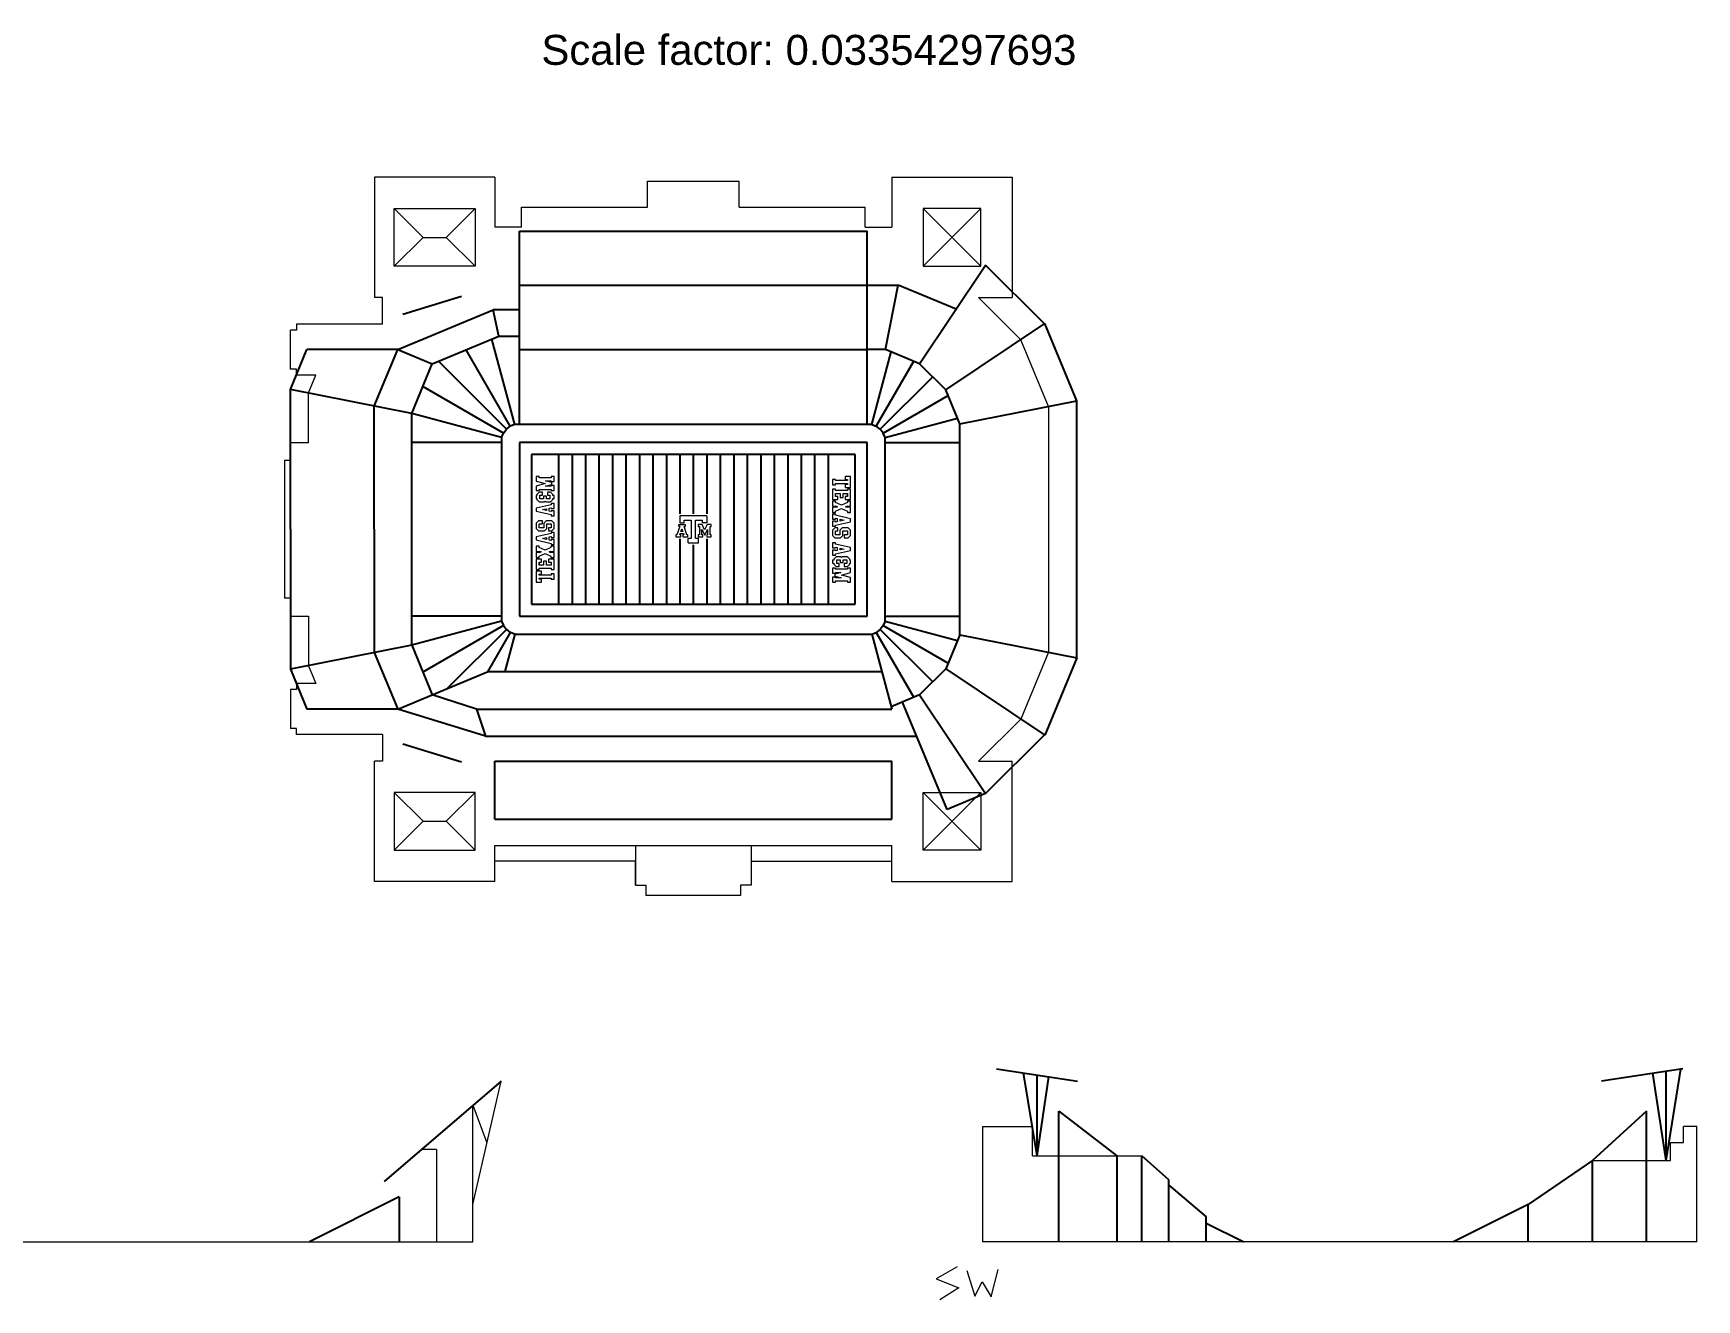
# Model space of a CAD drawing. Header units: inches. Extents: x -1530 to 385, y -443 to 699.
# Drawn here: x -927 to -372, y 276 to 699 of the extents above; entities that cross this region are included whole.
import ezdxf

# ---------------------------------------------------------------- set-up
doc = ezdxf.new("R2010")
doc.units = ezdxf.units.IN
doc.header["$LTSCALE"] = 0.5
doc.header["$MEASUREMENT"] = 0
doc.layers.add('03Cut', color=5, linetype='Continuous', lineweight=0)
doc.layers.add('05Extra1', color=6, linetype='Continuous', lineweight=0)
doc.styles.get("Standard").update_dxf_attribs({"font": 'arial.ttf'})

msp = doc.modelspace()

# ---------------------------------------------------------------- linework, layer by layer
for p, q in [((-764.93, 615.01), (-764.93, 633.01)), ((-764.93, 633.01), (-648.93, 633.01)), ((-648.93, 615.01), (-648.93, 633.01)), ((-631.37, 588.79), (-609.37, 621.72)), ((-589.72, 602.07), (-609.37, 621.72)), ((-784.32, 611.18), (-803.87, 605.17)), ((-764.93, 593.51), (-764.93, 615.01)), ((-764.93, 615.01), (-648.93, 615.01)), ((-648.93, 593.51), (-648.93, 615.01)), ((-648.93, 615.01), (-638.49, 615.01)), ((-642.77, 593.51), (-638.49, 615.01)), ((-619.19, 607.01), (-638.49, 615.01)), ((-805.62, 593.51), (-773.73, 606.72)), ((-771.84, 597.93), (-773.73, 606.72)), ((-764.93, 606.72), (-773.73, 606.72)), ((-622.65, 580.07), (-589.59, 602.16)), ((-578.93, 576.43), (-589.59, 602.16)), ((-794.07, 588.72), (-771.84, 597.93)), ((-766.54, 568.51), (-774.17, 596.97)), ((-771.84, 597.93), (-764.93, 597.93)), ((-841.43, 580.21), (-835.92, 593.51)), ((-805.62, 593.51), (-835.92, 593.51)), ((-813.43, 574.64), (-805.62, 593.51)), ((-805.62, 593.51), (-794.07, 588.72)), ((-800.93, 572.15), (-794.07, 588.72)), ((-769.32, 566.9), (-792, 589.58)), ((-768.04, 567.89), (-782.77, 593.4)), ((-764.93, 568.51), (-764.93, 593.51)), ((-764.93, 593.51), (-648.93, 593.51)), ((-648.93, 568.51), (-648.93, 593.51)), ((-642.77, 593.51), (-648.93, 593.51)), ((-647.32, 568.51), (-640.84, 592.71)), ((-645.83, 567.89), (-633.3, 589.58)), ((-631.37, 588.79), (-642.77, 593.51)), ((-622.65, 580.07), (-631.37, 588.79)), ((-644.54, 566.9), (-627.01, 584.43)), ((-800.93, 572.15), (-841.43, 580.21)), ((-841.43, 533.51), (-841.43, 580.21)), ((-770.31, 565.61), (-797.21, 581.14)), ((-643.55, 565.61), (-621.85, 578.14)), ((-617.93, 568.67), (-622.65, 580.07)), ((-813.43, 533.51), (-813.43, 574.64)), ((-770.93, 564.11), (-800.93, 572.15)), ((-800.93, 562.51), (-800.93, 572.15)), ((-617.93, 568.67), (-578.93, 576.43)), ((-578.93, 490.58), (-578.93, 576.43)), ((-770.31, 565.61), (-769.32, 566.9)), ((-769.32, 566.9), (-768.04, 567.89)), ((-766.54, 568.51), (-768.04, 567.89)), ((-647.32, 568.51), (-766.54, 568.51)), ((-647.32, 568.51), (-645.83, 567.89)), ((-644.54, 566.9), (-645.83, 567.89)), ((-643.55, 565.61), (-644.54, 566.9)), ((-642.93, 564.11), (-618.73, 570.6)), ((-617.93, 562.51), (-617.93, 568.67)), ((-770.93, 562.51), (-800.93, 562.51)), ((-800.93, 494.86), (-800.93, 562.51)), ((-770.93, 564.11), (-770.31, 565.61)), ((-770.93, 564.11), (-770.93, 502.9)), ((-648.93, 562.51), (-764.93, 562.51)), ((-764.93, 562.51), (-764.93, 504.51)), ((-648.93, 504.51), (-648.93, 562.51)), ((-642.93, 564.11), (-643.55, 565.61)), ((-642.93, 502.9), (-642.93, 564.11)), ((-642.93, 562.51), (-617.93, 562.51)), ((-617.93, 498.34), (-617.93, 562.51)), ((-652.93, 558.51), (-760.93, 558.51)), ((-760.93, 558.51), (-760.93, 508.51)), ((-751.93, 558.51), (-751.93, 508.51)), ((-747.43, 558.51), (-747.43, 508.51)), ((-742.93, 558.51), (-742.93, 508.51)), ((-738.43, 558.51), (-738.43, 508.51)), ((-733.93, 558.51), (-733.93, 508.51)), ((-729.43, 558.51), (-729.43, 508.51)), ((-724.93, 558.51), (-724.93, 508.51)), ((-720.43, 558.51), (-720.43, 508.51)), ((-715.93, 558.51), (-715.93, 508.51)), ((-711.43, 558.51), (-711.43, 538.72)), ((-706.93, 558.51), (-706.93, 538.72)), ((-702.43, 558.51), (-702.43, 538.72)), ((-697.93, 558.51), (-697.93, 508.51)), ((-693.43, 558.51), (-693.43, 508.51)), ((-688.93, 558.51), (-688.93, 508.51)), ((-684.43, 558.51), (-684.43, 508.51)), ((-679.93, 558.51), (-679.93, 508.51)), ((-675.43, 558.51), (-675.43, 508.51)), ((-670.93, 558.51), (-670.93, 508.51)), ((-666.43, 558.51), (-666.43, 508.51)), ((-661.93, 558.51), (-661.93, 508.51)), ((-652.93, 508.51), (-652.93, 558.51)), ((-841.43, 533.51), (-841.43, 486.8)), ((-813.43, 533.51), (-813.43, 492.37)), ((-704.07, 532.91), (-704.07, 533.4)), ((-711.43, 530.35), (-711.43, 508.51)), ((-706.93, 528.3), (-706.93, 508.51)), ((-702.43, 530.35), (-702.43, 508.51)), ((-760.93, 508.51), (-652.93, 508.51)), ((-770.93, 504.51), (-800.93, 504.51)), ((-770.93, 504.51), (-800.93, 504.51)), ((-770.93, 502.9), (-800.93, 494.86)), ((-770.31, 501.4), (-797.21, 485.87)), ((-769.32, 500.11), (-789.08, 480.35)), ((-770.93, 502.9), (-770.31, 501.4)), ((-770.31, 501.4), (-769.32, 500.11)), ((-769.32, 500.11), (-768.04, 499.13)), ((-764.93, 504.51), (-648.93, 504.51)), ((-644.54, 500.11), (-645.83, 499.13)), ((-643.55, 501.4), (-644.54, 500.11)), ((-644.54, 500.11), (-627.01, 482.59)), ((-642.93, 502.9), (-643.55, 501.4)), ((-643.55, 501.4), (-621.85, 488.87)), ((-642.93, 504.51), (-617.93, 504.51)), ((-642.93, 504.51), (-617.93, 504.51)), ((-642.93, 502.9), (-618.73, 496.41)), ((-800.93, 494.86), (-841.43, 486.8)), ((-800.93, 494.86), (-794.07, 478.29)), ((-768.04, 499.13), (-775.67, 485.91)), ((-766.54, 498.51), (-769.89, 486.01)), ((-766.54, 498.51), (-768.04, 499.13)), ((-766.54, 498.51), (-647.32, 498.51)), ((-647.32, 498.51), (-645.83, 499.13)), ((-647.32, 498.51), (-640.63, 473.51)), ((-645.83, 499.13), (-633.3, 477.43)), ((-617.93, 498.34), (-622.65, 486.95)), ((-617.93, 498.34), (-578.93, 490.58)), ((-813.43, 492.37), (-805.62, 473.51)), ((-578.93, 490.58), (-589.59, 464.85)), ((-841.43, 486.8), (-835.92, 473.51)), ((-794.07, 478.29), (-775.44, 486.01)), ((-775.44, 486.01), (-643.98, 486.01)), ((-622.65, 486.95), (-631.37, 478.23)), ((-622.65, 486.95), (-589.59, 464.85)), ((-805.62, 473.51), (-794.07, 478.29)), ((-779.28, 473.51), (-794.07, 478.29)), ((-631.37, 478.23), (-640.84, 474.3)), ((-631.37, 478.23), (-609.37, 445.29)), ((-805.62, 473.51), (-835.92, 473.51)), ((-776.33, 464.51), (-805.62, 473.51)), ((-779.28, 473.51), (-640.63, 473.51)), ((-779.28, 473.51), (-776.33, 464.51)), ((-622.2, 439.97), (-637.07, 475.87)), ((-784.32, 455.84), (-803.87, 461.84)), ((-776.33, 464.51), (-632.36, 464.51)), ((-589.72, 464.94), (-609.37, 445.29)), ((-773.24, 436.77), (-773.24, 456.11)), ((-773.24, 456.11), (-640.63, 456.11)), ((-640.63, 436.77), (-640.63, 456.11)), ((-609.37, 445.29), (-622.2, 439.97)), ((-773.24, 436.77), (-640.63, 436.77)), ((-605.75, 353.44), (-578.63, 349.37)), ((-592.19, 324.36), (-596.66, 352.08)), ((-592.19, 324.36), (-592.19, 351.41)), ((-592.19, 324.36), (-588.22, 350.81)), ((-376.62, 353.44), (-403.74, 349.37)), ((-382.16, 322.8), (-386.54, 351.95)), ((-382.16, 322.8), (-377.24, 353.35)), ((-382.16, 322.8), (-382.16, 352.61)), ((-771.1, 349.37), (-810.1, 315.88)), ((-584.92, 295.65), (-584.92, 339.29)), ((-584.92, 339.29), (-565.58, 324.36)), ((-388.68, 339.29), (-406.68, 322.8)), ((-388.68, 295.65), (-388.68, 339.29)), ((-565.58, 324.36), (-565.58, 295.65)), ((-557.18, 295.65), (-557.18, 324.36)), ((-548.18, 316.36), (-557.18, 324.36)), ((-406.68, 322.8), (-428.18, 308.2)), ((-406.68, 295.65), (-406.68, 322.8)), ((-548.18, 295.65), (-548.18, 316.36)), ((-548.18, 314.57), (-535.68, 304)), ((-805.1, 310.71), (-835.1, 295.65)), ((-805.1, 310.71), (-805.1, 295.65)), ((-428.18, 308.2), (-453.18, 295.65)), ((-428.18, 295.65), (-428.18, 308.2)), ((-535.68, 295.65), (-535.68, 304)), ((-535.68, 301.92), (-523.18, 295.65))]:
    msp.add_line(p, q)
at = {"lineweight": 0}
for p, q in [((-759.43, 551.1), (-759.43, 549.62)), ((-758.43, 551.1), (-759.43, 551.1)), ((-758.43, 550.71), (-758.43, 551.1)), ((-754.44, 550.71), (-758.43, 550.71)), ((-753.43, 551.1), (-754.44, 551.1)), ((-754.44, 551.1), (-754.44, 550.71)), ((-753.43, 549.47), (-753.43, 551.1)), ((-659.43, 550.16), (-660.43, 550.16)), ((-660.43, 550.16), (-660.43, 548.37)), ((-659.43, 549.77), (-659.43, 550.16)), ((-654.43, 551.1), (-656.22, 551.1)), ((-656.22, 551.1), (-656.22, 550.11)), ((-656.22, 550.11), (-655.44, 550.11)), ((-655.44, 550.11), (-655.44, 549.77)), ((-654.43, 547.45), (-654.43, 551.1)), ((-759.44, 544.79), (-759.44, 543.77)), ((-759.18, 544.79), (-759.44, 544.79)), ((-759.43, 549.62), (-756.42, 548.77)), ((-756.42, 548.77), (-759.43, 547.93)), ((-759.43, 547.93), (-759.43, 546.47)), ((-759.43, 546.47), (-758.43, 546.47)), ((-758.41, 545.91), (-759.18, 545.14)), ((-759.18, 545.14), (-759.18, 544.79)), ((-758.43, 546.47), (-758.43, 546.84)), ((-758.43, 546.84), (-754.44, 546.84)), ((-757.31, 545.91), (-758.41, 545.91)), ((-758.17, 544.9), (-757.31, 544.9)), ((-758.17, 543.65), (-758.17, 544.9)), ((-757.31, 544.9), (-757.31, 545.91)), ((-755.94, 544.56), (-756.93, 544.56)), ((-756.93, 544.56), (-756.93, 543.65)), ((-754.12, 549.13), (-756.31, 549.7)), ((-756.31, 549.7), (-754.44, 549.7)), ((-756.24, 547.86), (-754.12, 548.49)), ((-754.44, 547.86), (-756.24, 547.86)), ((-755.94, 543.65), (-755.94, 544.56)), ((-755.6, 545.91), (-755.6, 544.9)), ((-754.59, 545.91), (-755.6, 545.91)), ((-755.6, 544.9), (-754.82, 544.9)), ((-754.82, 544.9), (-754.82, 543.65)), ((-753.81, 545.14), (-754.59, 545.91)), ((-754.44, 549.7), (-754.44, 549.47)), ((-754.44, 549.47), (-753.43, 549.47)), ((-753.43, 548.16), (-754.44, 548.16)), ((-754.44, 548.16), (-754.44, 547.86)), ((-754.44, 546.84), (-754.44, 546.47)), ((-754.44, 546.47), (-753.43, 546.47)), ((-754.12, 548.49), (-754.12, 549.13)), ((-753.81, 544.79), (-753.81, 545.14)), ((-753.44, 544.79), (-753.81, 544.79)), ((-753.44, 543.77), (-753.44, 544.79)), ((-753.43, 546.47), (-753.43, 548.16)), ((-660.43, 548.37), (-659.43, 548.37)), ((-659.43, 546.89), (-660.43, 546.89)), ((-660.43, 546.89), (-660.43, 543.48)), ((-655.44, 549.77), (-659.43, 549.77)), ((-659.43, 548.37), (-659.43, 548.76)), ((-659.43, 548.76), (-655.44, 548.76)), ((-659.43, 546.51), (-659.43, 546.89)), ((-655.44, 546.51), (-659.43, 546.51)), ((-659.43, 544.48), (-659.43, 545.5)), ((-659.43, 545.5), (-657.92, 545.5)), ((-658.63, 544.48), (-659.43, 544.48)), ((-658.63, 543.48), (-658.63, 544.48)), ((-657.92, 545.5), (-657.92, 544.18)), ((-656.93, 544.18), (-656.93, 545.5)), ((-656.93, 545.5), (-655.44, 545.5)), ((-655.44, 548.45), (-656.22, 548.45)), ((-656.22, 548.45), (-656.22, 547.45)), ((-656.22, 547.45), (-654.43, 547.45)), ((-655.44, 544.48), (-656.22, 544.48)), ((-656.22, 544.48), (-656.22, 543.48)), ((-655.44, 548.76), (-655.44, 548.45)), ((-654.43, 546.89), (-655.44, 546.89)), ((-655.44, 546.89), (-655.44, 546.51)), ((-655.44, 545.5), (-655.44, 544.48)), ((-655.44, 544.48), (-655.44, 545.5)), ((-655.44, 545.5), (-655.44, 544.48)), ((-654.43, 543.48), (-654.43, 546.89)), ((-759.44, 543.77), (-759.18, 543.77)), ((-754.44, 541.73), (-759.43, 540.62)), ((-759.43, 540.62), (-759.43, 539.6)), ((-759.43, 539.6), (-754.44, 538.44)), ((-759.18, 543.77), (-759.18, 543.42)), ((-759.18, 543.42), (-758.41, 542.65)), ((-758.41, 542.65), (-756.7, 542.65)), ((-756.93, 543.65), (-758.17, 543.65)), ((-757.33, 540.08), (-756, 540.38)), ((-756, 539.78), (-757.33, 540.08)), ((-756.7, 542.65), (-756.43, 542.93)), ((-756.43, 542.93), (-756.16, 542.65)), ((-756.16, 542.65), (-754.59, 542.65)), ((-756, 540.38), (-756, 539.78)), ((-754.82, 543.65), (-755.94, 543.65)), ((-755.01, 540.6), (-754.44, 540.73)), ((-755.01, 539.56), (-755.01, 540.6)), ((-754.44, 539.43), (-755.01, 539.56)), ((-754.59, 542.65), (-753.81, 543.42)), ((-753.43, 542.09), (-754.44, 542.09)), ((-754.44, 542.09), (-754.44, 541.73)), ((-754.44, 540.73), (-754.44, 540.44)), ((-754.44, 540.44), (-753.43, 540.44)), ((-753.43, 539.71), (-754.44, 539.71)), ((-754.44, 539.71), (-754.44, 539.43)), ((-753.81, 543.42), (-753.81, 543.77)), ((-753.81, 543.77), (-753.44, 543.77)), ((-753.43, 540.44), (-753.43, 542.09)), ((-753.43, 538.06), (-753.43, 539.71)), ((-660.43, 543.48), (-658.63, 543.48)), ((-659.42, 542.91), (-660.42, 542.91)), ((-660.42, 542.91), (-660.42, 541.2)), ((-660.42, 541.2), (-659.42, 541.2)), ((-659.42, 540.87), (-660.42, 540.87)), ((-660.42, 540.87), (-660.42, 539.16)), ((-660.42, 539.16), (-659.42, 539.16)), ((-659.42, 542.49), (-659.42, 542.91)), ((-657.43, 541.62), (-659.42, 542.49)), ((-659.42, 541.2), (-659.42, 541.33)), ((-659.42, 541.33), (-658.76, 541.04)), ((-658.76, 541.04), (-659.42, 540.76)), ((-659.42, 540.76), (-659.42, 540.87)), ((-659.42, 539.59), (-657.43, 540.46)), ((-659.42, 539.16), (-659.42, 539.59)), ((-657.92, 544.18), (-656.93, 544.18)), ((-655.44, 542.49), (-657.43, 541.62)), ((-657.43, 540.46), (-655.44, 539.59)), ((-656.22, 543.48), (-654.43, 543.48)), ((-656.09, 541.04), (-655.44, 541.33)), ((-655.44, 540.76), (-656.09, 541.04)), ((-654.43, 542.91), (-655.44, 542.91)), ((-655.44, 542.91), (-655.44, 542.49)), ((-655.44, 541.33), (-655.44, 541.2)), ((-655.44, 541.2), (-654.43, 541.2)), ((-654.43, 540.87), (-655.44, 540.87)), ((-655.44, 540.87), (-655.44, 540.76)), ((-655.44, 539.59), (-655.44, 539.16)), ((-655.44, 539.16), (-654.43, 539.16)), ((-654.43, 541.2), (-654.43, 542.91)), ((-654.43, 539.16), (-654.43, 540.87)), ((-758.66, 536.38), (-759.43, 535.61)), ((-759.43, 535.61), (-759.43, 533.78)), ((-759.43, 533.78), (-758.66, 533)), ((-757.27, 536.38), (-758.66, 536.38)), ((-758.43, 534.01), (-758.43, 535.37)), ((-758.43, 535.37), (-757.27, 535.37)), ((-756.83, 534.01), (-758.43, 534.01)), ((-757.27, 535.37), (-757.27, 536.38)), ((-756.05, 536.38), (-756.83, 535.58)), ((-756.83, 535.58), (-756.83, 534.01)), ((-756.59, 533), (-755.82, 533.76)), ((-754.21, 536.38), (-756.05, 536.38)), ((-755.82, 533.76), (-755.82, 535.37)), ((-755.82, 535.37), (-754.44, 535.37)), ((-755.23, 534.01), (-755.23, 533)), ((-754.44, 534.01), (-755.23, 534.01)), ((-754.44, 538.44), (-754.44, 538.06)), ((-754.44, 538.06), (-753.43, 538.06)), ((-754.44, 535.37), (-754.44, 534.01)), ((-753.43, 535.61), (-754.21, 536.38)), ((-754.21, 533), (-753.43, 533.78)), ((-753.43, 533.78), (-753.43, 535.61)), ((-711.47, 534.4), (-712.42, 531.69)), ((-711.76, 534.4), (-711.76, 535.08)), ((-711.76, 535.08), (-709.68, 535.08)), ((-711.47, 534.4), (-711.76, 534.4)), ((-702.39, 538.06), (-711.48, 538.06)), ((-711.48, 538.06), (-711.48, 535.69)), ((-711.48, 535.69), (-709.96, 535.69)), ((-711.05, 532.75), (-710.74, 533.65)), ((-710.74, 533.65), (-710.44, 532.75)), ((-710.74, 533.65), (-710.44, 532.75)), ((-709.07, 531.69), (-709.97, 534.4)), ((-709.07, 531.69), (-709.97, 534.4)), ((-709.97, 534.4), (-709.68, 534.4)), ((-709.96, 535.69), (-709.96, 536.53)), ((-709.96, 536.53), (-707.68, 536.53)), ((-709.68, 535.08), (-709.68, 534.4)), ((-707.68, 536.53), (-707.68, 530.47)), ((-706.15, 530.47), (-706.15, 536.53)), ((-706.15, 536.53), (-703.9, 536.53)), ((-704.01, 535.08), (-705.31, 535.08)), ((-705.31, 535.08), (-705.31, 534.4)), ((-705.31, 534.4), (-704.92, 534.4)), ((-704.92, 534.4), (-704.92, 531.69)), ((-704.07, 533.4), (-703.08, 531.52)), ((-703.15, 533.36), (-704.01, 535.08)), ((-703.9, 535.69), (-703.9, 536.53)), ((-702.39, 535.69), (-703.9, 535.69)), ((-702.29, 535.08), (-703.15, 533.36)), ((-703.08, 531.52), (-702.2, 533.4)), ((-702.39, 538.06), (-702.39, 535.69)), ((-700.96, 535.08), (-702.29, 535.08)), ((-702.2, 533.4), (-702.2, 531.69)), ((-701.36, 531.69), (-701.36, 534.4)), ((-701.36, 534.4), (-700.96, 534.4)), ((-700.96, 534.4), (-700.96, 535.08)), ((-659.43, 538.6), (-660.43, 538.6)), ((-660.43, 538.6), (-660.43, 536.95)), ((-660.43, 536.95), (-659.43, 536.95)), ((-659.43, 536.21), (-660.43, 536.21)), ((-660.43, 536.21), (-660.43, 534.57)), ((-660.43, 534.57), (-659.43, 534.57)), ((-659.66, 534.01), (-660.43, 533.24)), ((-660.43, 533.24), (-660.43, 531.41)), ((-658.63, 534.01), (-659.66, 534.01)), ((-659.43, 538.22), (-659.43, 538.6)), ((-654.43, 537.06), (-659.43, 538.22)), ((-659.43, 536.95), (-659.43, 537.22)), ((-659.43, 537.22), (-658.86, 537.1)), ((-659.43, 535.92), (-659.43, 536.21)), ((-658.86, 536.05), (-659.43, 535.92)), ((-659.43, 534.93), (-654.43, 536.03)), ((-659.43, 534.57), (-659.43, 534.93)), ((-658.86, 537.1), (-658.86, 536.05)), ((-658.63, 533), (-658.63, 534.01)), ((-657.28, 534.01), (-658.04, 533.26)), ((-658.04, 533.26), (-658.04, 531.64)), ((-657.86, 536.86), (-656.54, 536.57)), ((-657.86, 536.27), (-657.86, 536.86)), ((-656.54, 536.57), (-657.86, 536.27)), ((-655.21, 534.01), (-657.28, 534.01)), ((-654.43, 533.24), (-655.21, 534.01)), ((-654.43, 536.03), (-654.43, 537.06)), ((-654.43, 531.41), (-654.43, 533.24)), ((-754.44, 532.08), (-759.43, 530.98)), ((-759.43, 530.98), (-759.43, 529.96)), ((-759.43, 529.96), (-754.44, 528.79)), ((-759.43, 527.85), (-759.43, 526.14)), ((-758.43, 527.85), (-759.43, 527.85)), ((-758.66, 533), (-756.59, 533)), ((-758.43, 527.42), (-758.43, 527.85)), ((-757.33, 530.44), (-756, 530.74)), ((-756, 530.15), (-757.33, 530.44)), ((-756, 530.74), (-756, 530.15)), ((-755.23, 533), (-754.21, 533)), ((-755.01, 530.96), (-754.44, 531.09)), ((-755.01, 529.92), (-755.01, 530.96)), ((-754.44, 529.79), (-755.01, 529.92)), ((-753.44, 527.85), (-754.45, 527.85)), ((-754.45, 527.85), (-754.45, 527.42)), ((-753.43, 532.44), (-754.44, 532.44)), ((-754.44, 532.44), (-754.44, 532.08)), ((-754.44, 531.09), (-754.44, 530.8)), ((-754.44, 530.8), (-753.43, 530.8)), ((-753.43, 530.06), (-754.44, 530.06)), ((-754.44, 530.06), (-754.44, 529.79)), ((-754.44, 528.79), (-754.44, 528.41)), ((-754.44, 528.41), (-753.43, 528.41)), ((-753.44, 526.14), (-753.44, 527.85)), ((-753.43, 530.8), (-753.43, 532.44)), ((-753.43, 528.41), (-753.43, 530.06)), ((-712.42, 531.69), (-712.81, 531.69)), ((-712.81, 531.69), (-712.81, 531.01)), ((-712.81, 531.01), (-711.13, 531.01)), ((-711.41, 531.69), (-711.28, 532.08)), ((-711.13, 531.69), (-711.41, 531.69)), ((-711.28, 532.08), (-710.22, 532.08)), ((-711.13, 531.01), (-711.13, 531.69)), ((-710.44, 532.75), (-711.05, 532.75)), ((-710.44, 532.75), (-711.05, 532.75)), ((-710.09, 531.69), (-710.38, 531.69)), ((-710.38, 531.69), (-710.38, 531.01)), ((-710.09, 531.69), (-710.38, 531.69)), ((-710.38, 531.69), (-710.38, 531.01)), ((-710.38, 531.01), (-708.71, 531.01)), ((-710.38, 531.01), (-708.71, 531.01)), ((-710.22, 532.08), (-710.09, 531.69)), ((-710.22, 532.08), (-710.09, 531.69)), ((-708.71, 531.69), (-709.07, 531.69)), ((-708.71, 531.69), (-709.07, 531.69)), ((-708.71, 531.01), (-708.71, 531.69)), ((-708.71, 531.01), (-708.71, 531.69)), ((-707.68, 530.47), (-708.67, 530.47)), ((-708.67, 528.96), (-708.67, 530.47)), ((-708.67, 528.96), (-705.2, 528.96)), ((-705.2, 530.47), (-706.15, 530.47)), ((-704.92, 531.69), (-705.31, 531.69)), ((-705.31, 531.69), (-705.31, 531.01)), ((-705.31, 531.01), (-703.77, 531.01)), ((-705.2, 528.96), (-705.2, 530.47)), ((-704.07, 531.69), (-704.07, 532.91)), ((-703.77, 531.69), (-704.07, 531.69)), ((-703.77, 531.01), (-703.77, 531.69)), ((-702.2, 531.69), (-702.43, 531.69)), ((-702.43, 531.69), (-702.43, 531.01)), ((-702.43, 531.01), (-700.96, 531.01)), ((-700.96, 531.69), (-701.36, 531.69)), ((-700.96, 531.01), (-700.96, 531.69)), ((-660.43, 531.41), (-659.66, 530.63)), ((-659.43, 528.95), (-660.43, 528.95)), ((-660.43, 528.95), (-660.43, 527.3)), ((-659.66, 530.63), (-657.82, 530.63)), ((-659.43, 533), (-658.63, 533)), ((-659.43, 531.64), (-659.43, 533)), ((-658.04, 531.64), (-659.43, 531.64)), ((-659.43, 528.57), (-659.43, 528.95)), ((-654.43, 527.41), (-659.43, 528.57)), ((-657.82, 530.63), (-657.04, 531.43)), ((-657.04, 531.43), (-657.04, 533)), ((-657.04, 533), (-655.44, 533)), ((-655.44, 531.64), (-656.59, 531.64)), ((-656.59, 531.64), (-656.59, 530.63)), ((-656.59, 530.63), (-655.21, 530.63)), ((-655.44, 533), (-655.44, 531.64)), ((-655.21, 530.63), (-654.43, 531.41)), ((-759.43, 526.14), (-758.43, 526.14)), ((-758.43, 525.81), (-759.43, 525.81)), ((-759.43, 525.81), (-759.43, 524.1)), ((-759.43, 524.1), (-758.43, 524.1)), ((-759.43, 523.54), (-759.43, 520.12)), ((-757.64, 523.54), (-759.43, 523.54)), ((-756.44, 526.55), (-758.43, 527.42)), ((-758.43, 526.14), (-758.43, 526.26)), ((-758.43, 526.26), (-757.77, 525.97)), ((-757.77, 525.97), (-758.43, 525.68)), ((-758.43, 525.68), (-758.43, 525.81)), ((-758.43, 524.52), (-756.44, 525.39)), ((-758.43, 524.1), (-758.43, 524.52)), ((-758.43, 521.52), (-758.43, 522.53)), ((-758.43, 522.53), (-758.43, 521.52)), ((-758.43, 521.52), (-758.43, 522.53)), ((-758.43, 522.53), (-757.64, 522.53)), ((-757.64, 522.53), (-757.64, 523.54)), ((-755.94, 522.83), (-756.93, 522.83)), ((-756.93, 522.83), (-756.93, 521.52)), ((-754.45, 527.42), (-756.44, 526.55)), ((-756.44, 525.39), (-754.45, 524.52)), ((-755.94, 521.52), (-755.94, 522.83)), ((-755.23, 523.54), (-755.23, 522.53)), ((-753.43, 523.54), (-755.23, 523.54)), ((-755.23, 522.53), (-754.44, 522.53)), ((-755.11, 525.97), (-754.45, 526.26)), ((-754.45, 525.68), (-755.11, 525.97)), ((-754.45, 526.26), (-754.45, 526.14)), ((-754.45, 526.14), (-753.44, 526.14)), ((-753.44, 525.81), (-754.45, 525.81)), ((-754.45, 525.81), (-754.45, 525.68)), ((-754.45, 524.52), (-754.45, 524.1)), ((-754.45, 524.1), (-753.44, 524.1)), ((-754.44, 522.53), (-754.44, 521.52)), ((-753.44, 524.1), (-753.44, 525.81)), ((-753.43, 520.12), (-753.43, 523.54)), ((-660.43, 527.3), (-659.43, 527.3)), ((-659.43, 526.57), (-660.43, 526.57)), ((-660.43, 526.57), (-660.43, 524.92)), ((-660.43, 524.92), (-659.43, 524.92)), ((-660.05, 523.24), (-660.42, 523.24)), ((-660.42, 523.24), (-660.42, 522.23)), ((-660.42, 522.23), (-660.05, 522.23)), ((-659.28, 524.36), (-660.05, 523.59)), ((-660.05, 523.59), (-660.05, 523.24)), ((-660.05, 522.23), (-660.05, 521.88)), ((-659.43, 527.3), (-659.43, 527.58)), ((-659.43, 527.58), (-658.86, 527.45)), ((-659.43, 526.29), (-659.43, 526.57)), ((-658.86, 526.41), (-659.43, 526.29)), ((-659.43, 525.28), (-654.43, 526.39)), ((-659.43, 524.92), (-659.43, 525.28)), ((-657.7, 524.36), (-659.28, 524.36)), ((-659.05, 522.11), (-659.05, 523.36)), ((-659.05, 523.36), (-657.92, 523.36)), ((-658.26, 522.11), (-659.05, 522.11)), ((-658.86, 527.45), (-658.86, 526.41)), ((-658.26, 521.11), (-658.26, 522.11)), ((-657.92, 523.36), (-657.92, 522.45)), ((-657.92, 522.45), (-656.93, 522.45)), ((-657.86, 527.23), (-656.54, 526.93)), ((-657.86, 526.64), (-657.86, 527.23)), ((-656.54, 526.93), (-657.86, 526.64)), ((-657.44, 524.09), (-657.7, 524.36)), ((-657.16, 524.36), (-657.44, 524.09)), ((-655.46, 524.36), (-657.16, 524.36)), ((-656.93, 522.45), (-656.93, 523.36)), ((-656.93, 523.36), (-655.69, 523.36)), ((-655.69, 522.11), (-656.56, 522.11)), ((-656.56, 522.11), (-656.56, 521.11)), ((-655.69, 523.36), (-655.69, 522.11)), ((-654.69, 523.59), (-655.46, 524.36)), ((-654.69, 523.24), (-654.69, 523.59)), ((-654.42, 523.24), (-654.69, 523.24)), ((-654.69, 521.88), (-654.69, 522.23)), ((-654.69, 522.23), (-654.42, 522.23)), ((-654.43, 526.39), (-654.43, 527.41)), ((-654.42, 522.23), (-654.42, 523.24)), ((-759.43, 520.12), (-758.43, 520.12)), ((-759.43, 519.56), (-759.43, 515.91)), ((-757.64, 519.56), (-759.43, 519.56)), ((-756.93, 521.52), (-758.43, 521.52)), ((-758.43, 520.5), (-754.44, 520.5)), ((-758.43, 520.12), (-758.43, 520.5)), ((-758.43, 518.25), (-758.43, 518.57)), ((-758.43, 518.57), (-757.64, 518.57)), ((-754.44, 518.25), (-758.43, 518.25)), ((-758.43, 517.24), (-754.44, 517.24)), ((-758.43, 516.91), (-758.43, 517.24)), ((-757.64, 516.91), (-758.43, 516.91)), ((-757.64, 518.57), (-757.64, 519.56)), ((-757.64, 515.91), (-757.64, 516.91)), ((-754.44, 521.52), (-755.94, 521.52)), ((-754.44, 520.5), (-754.44, 520.12)), ((-754.44, 520.12), (-753.43, 520.12)), ((-753.43, 518.64), (-754.44, 518.64)), ((-754.44, 518.64), (-754.44, 518.25)), ((-754.44, 517.24), (-754.44, 516.85)), ((-754.44, 516.85), (-753.43, 516.85)), ((-753.43, 516.85), (-753.43, 518.64)), ((-659.43, 520.54), (-660.43, 520.54)), ((-660.43, 520.54), (-660.43, 518.85)), ((-660.43, 518.85), (-659.43, 518.85)), ((-659.43, 517.54), (-660.43, 517.54)), ((-660.43, 517.54), (-660.43, 515.91)), ((-660.05, 521.88), (-659.28, 521.11)), ((-657.63, 519.15), (-659.74, 518.52)), ((-659.74, 518.52), (-659.74, 517.88)), ((-659.74, 517.88), (-657.55, 517.31)), ((-659.43, 520.17), (-659.43, 520.54)), ((-655.44, 520.17), (-659.43, 520.17)), ((-659.43, 518.85), (-659.43, 519.15)), ((-659.43, 519.15), (-657.63, 519.15)), ((-659.43, 517.31), (-659.43, 517.54)), ((-657.55, 517.31), (-659.43, 517.31)), ((-659.28, 521.11), (-658.26, 521.11)), ((-657.45, 518.24), (-654.43, 519.09)), ((-654.43, 517.39), (-657.45, 518.24)), ((-656.56, 521.11), (-655.46, 521.11)), ((-655.46, 521.11), (-654.69, 521.88)), ((-654.43, 520.54), (-655.44, 520.54)), ((-655.44, 520.54), (-655.44, 520.17)), ((-654.43, 519.09), (-654.43, 520.54)), ((-654.43, 515.91), (-654.43, 517.39)), ((-759.43, 515.91), (-757.64, 515.91)), ((-660.43, 515.91), (-659.43, 515.91)), ((-659.43, 515.91), (-659.43, 516.3)), ((-659.43, 516.3), (-655.44, 516.3)), ((-655.44, 516.3), (-655.44, 515.91)), ((-655.44, 515.91), (-654.43, 515.91))]:
    msp.add_line(p, q, dxfattribs=at)
at = {"layer": '03Cut'}
for p, q in [((-806.78, 640.57), (-797.17, 630.96)), ((-779.8, 640.57), (-789.41, 630.96)), ((-630.19, 621.34), (-610.96, 640.57)), ((-630.19, 640.57), (-610.96, 621.34)), ((-806.78, 621.34), (-797.17, 630.96)), ((-797.17, 630.96), (-789.41, 630.96)), ((-779.8, 621.34), (-789.41, 630.96)), ((-806.78, 445.67), (-797.17, 436.06)), ((-779.8, 445.67), (-789.41, 436.06)), ((-630.19, 445.67), (-610.96, 426.44)), ((-630.19, 426.44), (-610.96, 445.67)), ((-806.78, 426.44), (-797.17, 436.06)), ((-797.17, 436.06), (-789.41, 436.06)), ((-779.8, 426.44), (-789.41, 436.06)), ((-780.54, 308.14), (-771.1, 349.37)), ((-780.54, 295.65), (-780.54, 341.27)), ((-780.54, 341.27), (-775.82, 328.75)), ((-610.44, 334.22), (-593.68, 334.22)), ((-610.44, 334.22), (-610.44, 295.65)), ((-593.68, 324.36), (-593.68, 334.22)), ((-371.94, 334.22), (-376.31, 334.22)), ((-376.31, 328.91), (-376.31, 334.22)), ((-371.94, 295.65), (-371.94, 334.22)), ((-380.68, 328.91), (-376.31, 328.91)), ((-380.68, 322.8), (-380.68, 328.91)), ((-792.7, 326.57), (-797.65, 326.57)), ((-792.7, 326.57), (-792.7, 295.65)), ((-593.68, 324.36), (-557.18, 324.36)), ((-406.68, 322.8), (-380.68, 322.8)), ((-1035.6, 295.65), (-780.54, 295.65)), ((-371.94, 295.65), (-610.44, 295.65)), ((-618.81, 287.31), (-625.8, 283.37)), ((-625.8, 283.37), (-618.24, 280.33)), ((-615.65, 286.18), (-612.95, 277.62)), ((-607.54, 277.4), (-605.17, 286.52)), ((-618.24, 280.33), (-624.67, 276.38)), ((-612.95, 277.62), (-610.47, 282.35)), ((-610.47, 282.35), (-607.54, 277.4))]:
    msp.add_line(p, q, dxfattribs=at)
for points in [[(-806.78, 640.57), (-779.8, 640.57), (-779.8, 621.34), (-806.78, 621.34)], [(-610.96, 640.57), (-630.19, 640.57), (-630.19, 621.34), (-610.96, 621.34)], [(-806.78, 426.44), (-779.8, 426.44), (-779.8, 445.67), (-806.78, 445.67)], [(-610.96, 426.44), (-630.19, 426.44), (-630.19, 445.67), (-610.96, 445.67)]]:
    msp.add_lwpolyline(points, close=True, dxfattribs=at)
at = {"layer": '05Extra1'}
for p, q in [((-773.24, 651.01), (-813.34, 651.01)), ((-813.34, 651.01), (-813.34, 610.91)), ((-773.24, 651.01), (-773.24, 641.01)), ((-640.63, 651.01), (-640.63, 641.01)), ((-640.63, 651.01), (-600.53, 651.01)), ((-600.53, 651.01), (-600.53, 610.91)), ((-722.24, 641.01), (-722.24, 649.75)), ((-722.24, 649.75), (-691.63, 649.75)), ((-691.63, 641.01), (-691.63, 649.75)), ((-773.24, 641.01), (-773.24, 634.37)), ((-764.34, 641.01), (-722.24, 641.01)), ((-764.34, 634.37), (-764.34, 641.01)), ((-691.63, 641.01), (-649.53, 641.01)), ((-649.53, 634.37), (-649.53, 641.01)), ((-640.63, 641.01), (-640.63, 634.37)), ((-764.34, 634.37), (-773.24, 634.37)), ((-649.53, 634.37), (-640.63, 634.37)), ((-810.75, 610.91), (-813.34, 610.91)), ((-810.75, 602.01), (-810.75, 610.91)), ((-597.59, 596.81), (-611.68, 610.91)), ((-611.68, 610.91), (-600.53, 610.91)), ((-841.43, 587.01), (-841.43, 600.01)), ((-839.43, 600.01), (-841.43, 600.01)), ((-810.75, 602.01), (-839.43, 602.01)), ((-839.43, 602.01), (-839.43, 600.01)), ((-588.37, 574.55), (-597.59, 596.81)), ((-839.43, 587.01), (-841.43, 587.01)), ((-839.43, 585.01), (-839.43, 587.01)), ((-832.95, 585.01), (-839.43, 585.01)), ((-835.43, 579.02), (-832.95, 585.01)), ((-835.43, 562.51), (-835.43, 579.02)), ((-588.37, 574.55), (-588.37, 492.46)), ((-841.43, 562.51), (-835.43, 562.51)), ((-841.43, 556.51), (-841.43, 562.51)), ((-843.43, 556.51), (-843.43, 510.51)), ((-841.43, 556.51), (-843.43, 556.51)), ((-841.43, 510.51), (-843.43, 510.51)), ((-841.43, 510.51), (-841.43, 504.51)), ((-841.43, 504.51), (-835.43, 504.51)), ((-835.43, 504.51), (-835.43, 488)), ((-588.37, 492.46), (-597.59, 470.2)), ((-835.43, 488), (-832.95, 482.01)), ((-841.43, 480.01), (-841.43, 467.01)), ((-839.43, 480.01), (-841.43, 480.01)), ((-832.95, 482.01), (-839.43, 482.01)), ((-839.43, 482.01), (-839.43, 480.01)), ((-839.43, 467.01), (-841.43, 467.01)), ((-839.43, 465.01), (-839.43, 467.01)), ((-597.59, 470.2), (-611.68, 456.11)), ((-810.75, 465.01), (-839.43, 465.01)), ((-810.75, 465.01), (-810.75, 456.11)), ((-810.75, 456.11), (-813.34, 456.11)), ((-813.34, 416.01), (-813.34, 456.11)), ((-611.68, 456.11), (-600.53, 456.11)), ((-600.53, 416.01), (-600.53, 456.11)), ((-773.24, 416.01), (-773.24, 428.01)), ((-773.24, 416.01), (-773.24, 428.01)), ((-773.24, 428.01), (-640.63, 428.01)), ((-726.24, 428.01), (-726.24, 414.75)), ((-687.63, 428.01), (-687.63, 414.75)), ((-640.63, 416.01), (-640.63, 428.01)), ((-726.24, 422.75), (-773.24, 422.75)), ((-726.24, 414.75), (-726.24, 422.75)), ((-687.63, 422.75), (-640.63, 422.75)), ((-773.24, 416.01), (-813.34, 416.01)), ((-726.24, 414.75), (-722.74, 414.75)), ((-722.74, 414.75), (-722.74, 411.25)), ((-691.13, 411.25), (-722.74, 411.25)), ((-687.63, 414.75), (-691.13, 414.75)), ((-691.13, 414.75), (-691.13, 411.25)), ((-640.63, 416.01), (-600.53, 416.01))]:
    msp.add_line(p, q, dxfattribs=at)

# ---------------------------------------------------------------- texts
at = {"insert": (-757.64, 698.54), "char_height": 10, "attachment_point": 1}
msp.add_mtext_dynamic_manual_height_columns('Scale factor: 0.03354297693', width=274.1276, gutter_width=1, heights=[37.95], dxfattribs=at)

doc.saveas('drawing.dxf')
